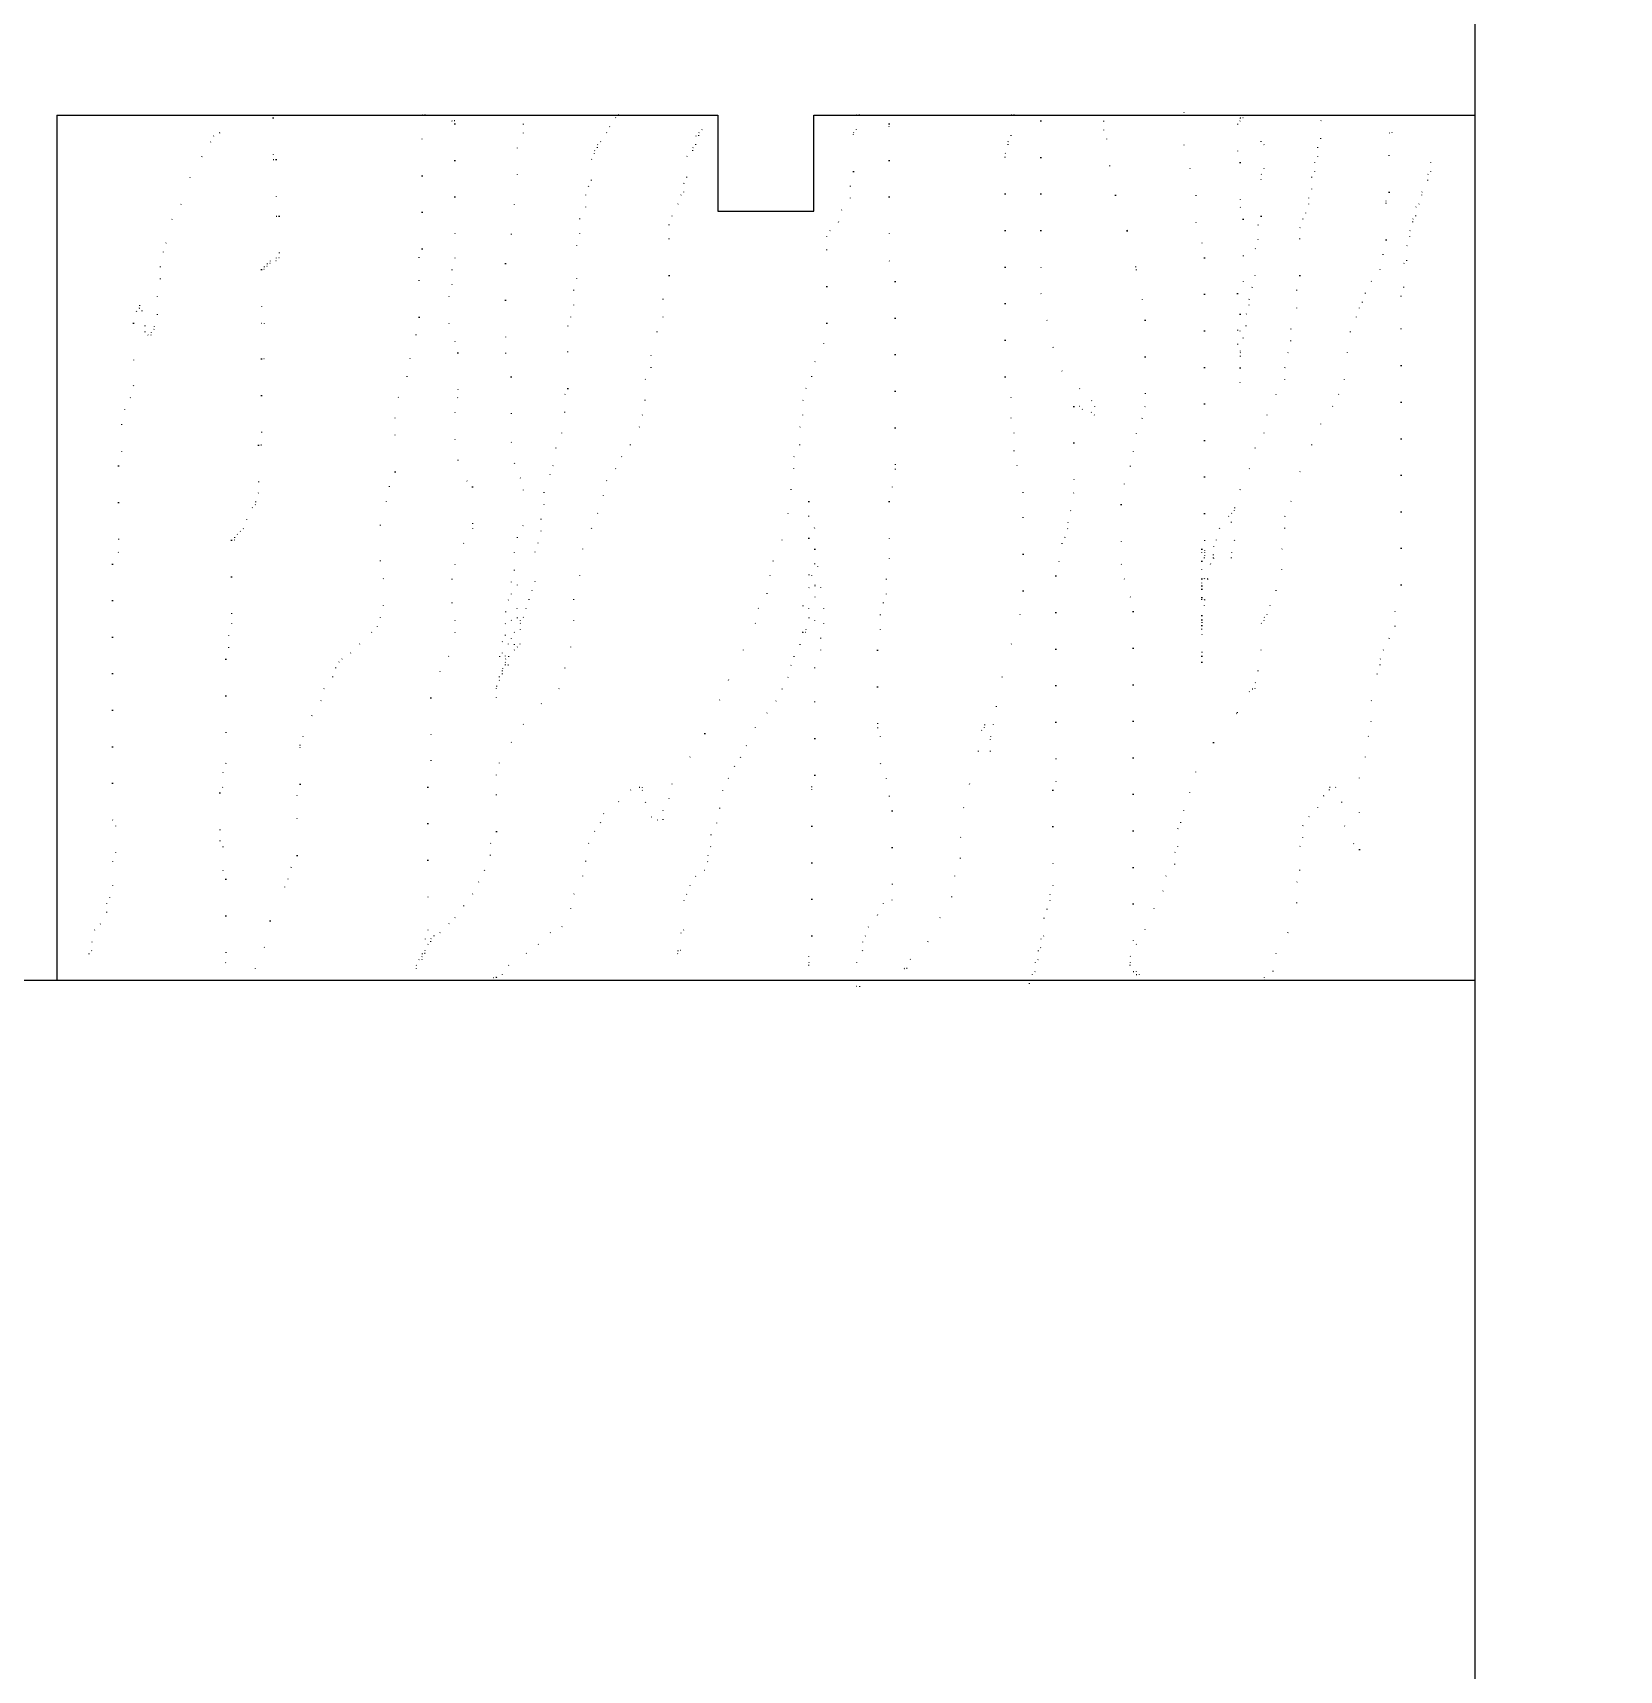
# Model space of a CAD drawing. Extents: x 425 to 4634, y 4027 to 7710.
# Drawn here: x 2886 to 3216.1, y 5590.7 to 5931.3 of the extents above; entities that cross this region are included whole.
import ezdxf

# ---------------------------------------------------------------- set-up
doc = ezdxf.new("R2010")
doc.units = 0
doc.header["$LTSCALE"] = 10
doc.header["$MEASUREMENT"] = 0
doc.linetypes.add('DOT2', pattern=[0.125, 0, -0.125])
for name, color, linetype in [('4', 4, 'CONTINUOUS'), ('7', 7, 'CONTINUOUS'), ('BH', 3, 'CONTINUOUS')]:
    doc.layers.add(name, color=color, linetype=linetype)

msp = doc.modelspace()

# ---------------------------------------------------------------- linework, layer by layer
at = {"layer": '4'}
msp.add_line((3186.02, 5734.2), (1986.02, 5734.2), dxfattribs=at)
msp.add_lwpolyline([(4386.02, 7339.2), (3186.02, 7339.2), (3186.02, 4539.2), (4386.02, 4539.2)], close=True, dxfattribs=at)
at = {"layer": '7'}
for p, q in [((2891.02, 5914.2), (3028.52, 5914.2)), ((2891.02, 5914.2), (2891.02, 5734.2)), ((3048.52, 5914.2), (3186.02, 5914.2))]:
    msp.add_line(p, q, dxfattribs=at)
msp.add_lwpolyline([(3028.52, 5914.2), (3028.52, 5894.2), (3048.52, 5894.2), (3048.52, 5914.2)], dxfattribs=at)
at = {"layer": 'BH', "linetype": 'DOT2', "ltscale": 6}
for p, q in [((2936.06, 5913.6), (2936.06, 5904.94)), ((2967.02, 5886.38), (2967.02, 5914.22)), ((2967.02, 5914.22), (2967.63, 5914.22)), ((2967.63, 5914.22), (2967.63, 5914.83)), ((3006.02, 5911.74), (3007.26, 5913.6)), ((3007.26, 5913.6), (3007.87, 5914.22)), ((3007.87, 5914.22), (3008.49, 5914.83)), ((3057.4, 5914.22), (3058.02, 5914.22)), ((3057.4, 5911.12), (3057.4, 5914.22)), ((3058.02, 5914.22), (3058.02, 5914.83)), ((3089.59, 5914.22), (3090.21, 5914.22)), ((3089.59, 5909.89), (3089.59, 5914.22)), ((3090.21, 5914.22), (3090.21, 5916.07)), ((3125.5, 5914.83), (3125.5, 5908.03)), ((3137.26, 5913.6), (3137.26, 5912.98)), ((3137.88, 5913.6), (3137.26, 5913.6)), ((3137.26, 5913.6), (3137.88, 5913.6)), ((3137.88, 5913.6), (3137.26, 5913.6)), ((3153.98, 5912.98), (3154.6, 5913.6)), ((2923.68, 5909.89), (2923.06, 5908.65)), ((2924.92, 5910.5), (2923.68, 5909.89)), ((2973.21, 5912.98), (2973.83, 5912.36)), ((2973.83, 5912.98), (2973.21, 5912.98)), ((2973.21, 5912.98), (2973.83, 5912.98)), ((2973.83, 5912.36), (2973.83, 5884.52)), ((2988.06, 5910.5), (2986.83, 5907.41)), ((2988.06, 5912.36), (2988.06, 5910.5)), ((3004.16, 5908.65), (3005.4, 5910.5)), ((3005.4, 5910.5), (3006.02, 5911.74)), ((3023.97, 5909.89), (3024.59, 5909.89)), ((3023.97, 5908.03), (3023.97, 5909.89)), ((3024.59, 5910.5), (3025.21, 5911.12)), ((3024.59, 5909.89), (3024.59, 5910.5)), ((3025.21, 5911.12), (3025.83, 5911.74)), ((3056.78, 5910.5), (3057.4, 5911.12)), ((3056.78, 5902.46), (3056.78, 5910.5)), ((3064.21, 5912.36), (3064.21, 5883.9)), ((3064.21, 5911.74), (3064.21, 5912.36)), ((3064.21, 5912.36), (3064.21, 5911.74)), ((3088.98, 5908.65), (3089.59, 5909.89)), ((3095.79, 5912.98), (3095.79, 5877.1)), ((3108.79, 5912.98), (3108.79, 5911.12)), ((3108.79, 5911.12), (3109.41, 5909.27)), ((3137.26, 5912.98), (3136.65, 5912.36)), ((3136.65, 5912.36), (3136.65, 5906.79)), ((3141.6, 5908.65), (3141.6, 5912.36)), ((3153.98, 5909.27), (3153.98, 5912.98)), ((3168.22, 5898.13), (3168.22, 5910.5)), ((3168.22, 5910.5), (3168.84, 5910.5)), ((3168.84, 5910.5), (3168.84, 5912.36)), ((2923.06, 5908.65), (2921.2, 5905.56)), ((2986.83, 5907.41), (2986.83, 5901.84)), ((3002.92, 5906.79), (3003.54, 5907.41)), ((3002.92, 5906.17), (3002.92, 5906.79)), ((3003.54, 5908.03), (3004.16, 5908.65)), ((3003.54, 5907.41), (3003.54, 5908.03)), ((3022.11, 5905.56), (3023.35, 5906.79)), ((3023.35, 5907.41), (3023.97, 5908.03)), ((3023.35, 5906.79), (3023.35, 5907.41)), ((3088.36, 5906.17), (3088.98, 5908.03)), ((3088.98, 5908.03), (3088.98, 5908.65)), ((3109.41, 5909.27), (3110.02, 5903.7)), ((3125.5, 5908.03), (3126.74, 5903.08)), ((3136.65, 5906.79), (3137.26, 5904.32)), ((3142.22, 5908.03), (3141.6, 5908.65)), ((3142.22, 5903.08), (3142.22, 5908.03)), ((3153.36, 5907.41), (3153.98, 5909.27)), ((3153.36, 5905.56), (3153.36, 5907.41)), ((2921.2, 5905.56), (2918.73, 5901.23)), ((2936.06, 5904.94), (2936.68, 5904.94)), ((2936.68, 5904.94), (2936.68, 5893.18)), ((3002.3, 5904.94), (3002.92, 5906.17)), ((3002.3, 5900.61), (3002.3, 5904.94)), ((3022.11, 5901.23), (3022.11, 5905.56)), ((3088.36, 5859.78), (3088.36, 5906.17)), ((3110.02, 5903.7), (3111.26, 5897.51)), ((3126.74, 5903.08), (3127.98, 5897.51)), ((3137.26, 5904.32), (3137.26, 5895.04)), ((3141.6, 5901.84), (3142.22, 5903.08)), ((3152.74, 5904.32), (3153.36, 5905.56)), ((3152.74, 5902.46), (3152.74, 5904.32)), ((3176.89, 5904.32), (3177.51, 5906.17)), ((3176.89, 5902.46), (3176.89, 5904.32)), ((2918.73, 5901.23), (2916.87, 5895.66)), ((2986.83, 5901.84), (2986.21, 5895.66)), ((3001.68, 5899.37), (3002.3, 5900.61)), ((3021.49, 5899.99), (3022.11, 5901.23)), ((3021.49, 5898.13), (3021.49, 5899.99)), ((3056.16, 5899.37), (3056.78, 5902.46)), ((3141.6, 5893.18), (3141.6, 5901.84)), ((3152.12, 5901.23), (3152.74, 5902.46)), ((3152.12, 5898.75), (3152.12, 5901.23)), ((3175.03, 5898.13), (3176.27, 5900.61)), ((3176.27, 5901.84), (3176.89, 5902.46)), ((3176.27, 5900.61), (3176.27, 5901.84)), ((3001.06, 5897.51), (3001.68, 5899.37)), ((3001.06, 5895.04), (3001.06, 5897.51)), ((3020.26, 5895.66), (3020.88, 5897.51)), ((3020.88, 5897.51), (3021.49, 5898.13)), ((3054.31, 5894.42), (3056.16, 5896.9)), ((3056.16, 5896.9), (3056.16, 5899.37)), ((3111.26, 5897.51), (3113.74, 5890.09)), ((3127.98, 5897.51), (3127.98, 5891.95)), ((3151.5, 5896.9), (3152.12, 5898.75)), ((3151.5, 5895.66), (3151.5, 5896.9)), ((3167.6, 5896.28), (3168.22, 5898.13)), ((3167.6, 5888.23), (3167.6, 5896.28)), ((3174.41, 5895.66), (3175.03, 5897.51)), ((3175.03, 5897.51), (3175.03, 5898.13)), ((2916.87, 5895.66), (2915.01, 5892.56)), ((2936.68, 5893.18), (2937.3, 5893.18)), ((2937.3, 5893.18), (2937.3, 5884.52)), ((2986.21, 5895.66), (2985.59, 5889.47)), ((2999.83, 5892.56), (3001.06, 5895.04)), ((3018.4, 5891.33), (3019.02, 5893.18)), ((3019.02, 5893.18), (3020.26, 5895.66)), ((3053.69, 5891.95), (3054.31, 5894.42)), ((3137.26, 5895.04), (3137.88, 5892.56)), ((3140.98, 5891.33), (3141.6, 5893.18)), ((3150.27, 5892.56), (3150.88, 5893.8)), ((3150.88, 5893.8), (3151.5, 5895.66)), ((3173.17, 5892.56), (3173.79, 5893.18)), ((3173.79, 5895.04), (3174.41, 5895.66)), ((3173.79, 5893.18), (3173.79, 5895.04)), ((2915.01, 5892.56), (2913.77, 5887.62)), ((2985.59, 5889.47), (2984.35, 5883.29)), ((2999.21, 5887), (2999.83, 5889.47)), ((2999.83, 5889.47), (2999.83, 5892.56)), ((3018.4, 5880.81), (3018.4, 5891.33)), ((3051.21, 5888.85), (3051.83, 5890.09)), ((3051.83, 5890.09), (3053.69, 5891.95)), ((3113.74, 5890.09), (3115.6, 5882.05)), ((3127.98, 5891.95), (3129.22, 5887.62)), ((3137.88, 5892.56), (3137.88, 5879.57)), ((3140.98, 5888.23), (3140.98, 5891.33)), ((3149.65, 5890.71), (3150.27, 5892.56)), ((3149.65, 5880.81), (3149.65, 5890.71)), ((3172.55, 5890.09), (3173.17, 5891.95)), ((3172.55, 5888.85), (3172.55, 5890.09)), ((3173.17, 5891.95), (3173.17, 5892.56)), ((2913.77, 5887.62), (2913.15, 5885.76)), ((2966.4, 5884.52), (2967.02, 5886.38)), ((2999.21, 5880.19), (2999.21, 5887)), ((3051.21, 5870.91), (3051.21, 5888.85)), ((3129.22, 5887.62), (3129.84, 5884.52)), ((3140.36, 5886.38), (3140.98, 5888.23)), ((3140.36, 5880.81), (3140.36, 5886.38)), ((3166.98, 5885.14), (3167.6, 5888.23)), ((3171.93, 5887), (3172.55, 5888.85)), ((3171.93, 5883.9), (3171.93, 5887)), ((2913.15, 5885.76), (2912.54, 5882.67)), ((2912.54, 5882.67), (2912.54, 5880.19)), ((2934.2, 5882.67), (2934.2, 5882.05)), ((2934.82, 5882.67), (2934.2, 5882.67)), ((2935.44, 5883.29), (2934.82, 5883.29)), ((2934.82, 5883.29), (2934.82, 5882.67)), ((2935.44, 5883.9), (2935.44, 5883.29)), ((2936.68, 5883.9), (2935.44, 5883.9)), ((2936.68, 5884.52), (2936.68, 5883.9)), ((2937.3, 5884.52), (2936.68, 5884.52)), ((2966.4, 5872.15), (2966.4, 5884.52)), ((2973.83, 5884.52), (2973.21, 5882.05)), ((2984.35, 5883.29), (2984.35, 5864.73)), ((3064.21, 5883.9), (3065.45, 5879.57)), ((3129.84, 5884.52), (3129.84, 5817.72)), ((3166.36, 5882.05), (3166.98, 5885.14)), ((3171.31, 5883.29), (3171.93, 5883.9)), ((3171.31, 5878.34), (3171.31, 5883.29)), ((2912.54, 5880.19), (2911.92, 5876.48)), ((2933.58, 5882.05), (2933.58, 5870.91)), ((2934.2, 5882.05), (2933.58, 5882.05)), ((2973.21, 5882.05), (2973.21, 5878.96)), ((2998.59, 5877.72), (2999.21, 5880.19)), ((3017.16, 5875.86), (3018.4, 5880.81)), ((3065.45, 5879.57), (3065.45, 5840.6)), ((3115.6, 5882.05), (3116.83, 5875.86)), ((3137.88, 5879.57), (3136.65, 5877.1)), ((3139.74, 5878.34), (3140.36, 5880.81)), ((3149.03, 5877.72), (3149.65, 5880.81)), ((3163.27, 5877.1), (3164.5, 5879.57)), ((3164.5, 5879.57), (3166.36, 5882.05)), ((2911.92, 5876.48), (2911.92, 5872.77)), ((2973.21, 5878.96), (2972.59, 5876.48)), ((2972.59, 5876.48), (2972.59, 5870.91)), ((2998.59, 5874.63), (2998.59, 5877.72)), ((3017.16, 5872.15), (3017.16, 5875.86)), ((3095.79, 5877.1), (3097.02, 5871.53)), ((3116.83, 5875.86), (3117.45, 5871.53)), ((3136.65, 5877.1), (3136.65, 5866.58)), ((3139.12, 5875.86), (3139.74, 5878.34)), ((3139.12, 5874.63), (3139.12, 5875.86)), ((3149.03, 5874.01), (3149.03, 5877.72)), ((3162.65, 5875.24), (3163.27, 5877.1)), ((3170.7, 5876.48), (3171.31, 5878.34)), ((3170.7, 5816.48), (3170.7, 5876.48)), ((2907.58, 5873.39), (2906.96, 5870.91)), ((2908.2, 5874.01), (2907.58, 5873.39)), ((2908.2, 5874.63), (2908.2, 5874.01)), ((2908.2, 5874.01), (2908.2, 5874.63)), ((2908.82, 5873.39), (2908.2, 5874.01)), ((2909.44, 5870.3), (2908.82, 5873.39)), ((2911.92, 5872.77), (2911.3, 5870.3)), ((2997.97, 5872.15), (2998.59, 5874.63)), ((3137.26, 5872.77), (3137.26, 5858.54)), ((3137.26, 5861.64), (3137.26, 5872.77)), ((3138.5, 5872.77), (3139.12, 5874.63)), ((3138.5, 5870.3), (3138.5, 5872.77)), ((3147.79, 5869.68), (3149.03, 5874.01)), ((3161.41, 5872.15), (3162.03, 5874.01)), ((3162.03, 5874.01), (3162.65, 5875.24)), ((2906.96, 5870.91), (2906.96, 5857.92)), ((2909.44, 5869.06), (2909.44, 5870.3)), ((2910.06, 5868.44), (2909.44, 5869.06)), ((2911.3, 5869.68), (2910.68, 5869.06)), ((2910.68, 5869.06), (2910.68, 5868.44)), ((2911.3, 5870.3), (2911.3, 5869.68)), ((2933.58, 5870.91), (2934.2, 5870.91)), ((2934.2, 5870.91), (2934.2, 5863.49)), ((2965.78, 5868.44), (2966.4, 5872.15)), ((2972.59, 5870.91), (2973.83, 5867.2)), ((2997.35, 5870.3), (2997.97, 5872.15)), ((2997.35, 5857.31), (2997.35, 5870.3)), ((3014.68, 5864.11), (3015.92, 5869.06)), ((3015.92, 5869.06), (3017.16, 5872.15)), ((3050.59, 5866.58), (3051.21, 5870.91)), ((3097.02, 5871.53), (3098.26, 5865.97)), ((3117.45, 5871.53), (3117.45, 5853.59)), ((3137.88, 5867.82), (3138.5, 5870.3)), ((3147.79, 5867.2), (3147.79, 5869.68)), ((3159.55, 5864.73), (3160.17, 5869.06)), ((3160.17, 5869.06), (3161.41, 5872.15)), ((2910.68, 5868.44), (2910.06, 5868.44)), ((2964.54, 5863.49), (2965.78, 5868.44)), ((2973.83, 5867.2), (2974.44, 5864.73)), ((3048.73, 5862.87), (3050.59, 5866.58)), ((3098.26, 5865.97), (3100.12, 5861.02)), ((3136.65, 5866.58), (3137.26, 5864.11)), ((3137.26, 5864.73), (3137.88, 5867.82)), ((3147.17, 5864.73), (3147.79, 5867.2)), ((2933.58, 5863.49), (2933.58, 5845.55)), ((2934.2, 5863.49), (2933.58, 5863.49)), ((2963.92, 5859.78), (2964.54, 5863.49)), ((2974.44, 5864.73), (2974.44, 5855.45)), ((2984.35, 5864.73), (2985.59, 5859.78)), ((3014.68, 5861.64), (3014.68, 5864.11)), ((3048.12, 5859.78), (3048.73, 5862.87)), ((3137.26, 5858.54), (3137.26, 5864.73)), ((3137.26, 5864.11), (3137.26, 5861.64)), ((3146.55, 5861.64), (3147.17, 5864.73)), ((3158.93, 5859.16), (3159.55, 5864.73)), ((2962.06, 5855.45), (2963.92, 5859.78)), ((2985.59, 5859.78), (2985.59, 5846.17)), ((3013.45, 5859.16), (3014.68, 5861.64)), ((3013.45, 5854.83), (3013.45, 5859.16)), ((3046.88, 5857.31), (3048.12, 5859.78)), ((3089.59, 5855.45), (3088.36, 5859.78)), ((3100.12, 5861.02), (3103.83, 5857.31)), ((3144.69, 5856.07), (3146.55, 5859.16)), ((3146.55, 5859.16), (3146.55, 5861.64)), ((3157.69, 5856.07), (3158.93, 5859.16)), ((2906.34, 5855.45), (2905.11, 5852.98)), ((2906.96, 5857.92), (2906.34, 5855.45)), ((2961.44, 5851.12), (2962.06, 5855.45)), ((2974.44, 5855.45), (2973.83, 5852.36)), ((2996.73, 5856.07), (2997.35, 5857.31)), ((2996.73, 5852.36), (2996.73, 5856.07)), ((3046.26, 5854.83), (3046.88, 5857.31)), ((3089.59, 5851.12), (3089.59, 5855.45)), ((3103.83, 5857.31), (3106.31, 5854.83)), ((3142.84, 5851.74), (3144.69, 5856.07)), ((3156.46, 5853.59), (3157.69, 5856.07)), ((2905.11, 5852.98), (2904.49, 5849.88)), ((2973.83, 5852.36), (2973.83, 5846.79)), ((2996.11, 5848.03), (2996.73, 5852.36)), ((3012.83, 5851.74), (3013.45, 5854.83)), ((3046.26, 5851.74), (3046.26, 5854.83)), ((3102.6, 5853.59), (3102.6, 5835.65)), ((3103.83, 5853.59), (3102.6, 5853.59)), ((3104.45, 5852.98), (3103.83, 5853.59)), ((3106.31, 5852.36), (3104.45, 5852.98)), ((3106.31, 5854.83), (3106.93, 5853.59)), ((3106.93, 5851.74), (3106.31, 5852.36)), ((3106.93, 5853.59), (3106.93, 5851.74)), ((3117.45, 5853.59), (3116.83, 5851.12)), ((3153.98, 5849.88), (3156.46, 5853.59)), ((2904.49, 5849.88), (2904.49, 5844.31)), ((2961.44, 5839.98), (2961.44, 5851.12)), ((3010.35, 5845.55), (3012.21, 5849.26)), ((3012.21, 5849.26), (3012.83, 5851.74)), ((3045.64, 5849.26), (3046.26, 5851.74)), ((3045.64, 5845.55), (3045.64, 5849.26)), ((3090.21, 5848.03), (3089.59, 5851.12)), ((3116.83, 5851.12), (3115.6, 5848.03)), ((3142.22, 5848.03), (3142.84, 5851.74)), ((3152.12, 5845.55), (3153.98, 5849.88)), ((2932.97, 5845.55), (2932.97, 5835.65)), ((2933.58, 5845.55), (2932.97, 5845.55)), ((2973.83, 5846.79), (2974.44, 5842.46)), ((2985.59, 5846.17), (2986.21, 5841.84)), ((2994.87, 5844.93), (2996.11, 5848.03)), ((3008.49, 5843.08), (3010.35, 5845.55)), ((3044.4, 5843.08), (3045.64, 5845.55)), ((3090.21, 5844.31), (3090.21, 5848.03)), ((3115.6, 5848.03), (3114.98, 5844.31)), ((3140.36, 5844.93), (3142.22, 5848.03)), ((3149.65, 5839.98), (3152.12, 5845.55)), ((2904.49, 5844.31), (2903.87, 5841.22)), ((2974.44, 5842.46), (2976.3, 5838.13)), ((2986.21, 5841.84), (2987.45, 5838.75)), ((2994.26, 5841.22), (2994.87, 5844.93)), ((3007.26, 5840.6), (3008.49, 5843.08)), ((3044.4, 5840.6), (3044.4, 5843.08)), ((3090.83, 5841.22), (3090.21, 5844.31)), ((3114.98, 5844.31), (3114.36, 5841.22)), ((3139.12, 5840.6), (3140.36, 5844.93)), ((2903.87, 5841.22), (2903.87, 5823.28)), ((2960.21, 5836.89), (2961.44, 5839.98)), ((2987.45, 5838.75), (2988.06, 5836.27)), ((2992.4, 5835.65), (2993.64, 5839.37)), ((2993.64, 5839.37), (2994.26, 5841.22)), ((3005.4, 5838.13), (3007.26, 5840.6)), ((3043.78, 5836.27), (3044.4, 5840.6)), ((3065.45, 5840.6), (3064.83, 5836.89)), ((3092.07, 5835.65), (3090.83, 5841.22)), ((3114.36, 5841.22), (3113.12, 5837.51)), ((3137.26, 5836.27), (3139.12, 5840.6)), ((3147.79, 5833.8), (3149.65, 5839.98)), ((2932.97, 5835.65), (2932.35, 5833.8)), ((2959.59, 5833.8), (2960.21, 5836.89)), ((2976.3, 5838.13), (2977.54, 5836.89)), ((2977.54, 5836.89), (2977.54, 5828.23)), ((2988.06, 5836.27), (2988.06, 5828.85)), ((2992.4, 5833.18), (2992.4, 5835.65)), ((3003.54, 5831.32), (3004.78, 5835.04)), ((3004.78, 5835.04), (3005.4, 5838.13)), ((3043.16, 5831.32), (3043.78, 5836.27)), ((3064.83, 5836.89), (3064.21, 5833.8)), ((3092.07, 5815.24), (3092.07, 5835.65)), ((3102.6, 5835.65), (3101.98, 5831.94)), ((3113.12, 5837.51), (3112.5, 5833.18)), ((3136.03, 5831.94), (3137.26, 5836.27)), ((2931.73, 5832.56), (2930.49, 5830.09)), ((2932.35, 5833.18), (2931.73, 5832.56)), ((2932.35, 5833.8), (2932.35, 5833.18)), ((2958.35, 5828.85), (2959.59, 5833.8)), ((2991.78, 5830.09), (2992.4, 5833.18)), ((3047.5, 5833.8), (3047.5, 5811.53)), ((3047.5, 5830.71), (3047.5, 5833.8)), ((3064.21, 5833.8), (3064.21, 5822.05)), ((3101.98, 5831.94), (3101.36, 5829.47)), ((3112.5, 5833.18), (3112.5, 5820.81)), ((3135.41, 5829.47), (3136.03, 5831.94)), ((3135.41, 5831.32), (3136.03, 5831.94)), ((3136.03, 5832.56), (3136.03, 5825.76)), ((3136.03, 5831.94), (3136.03, 5832.56)), ((3146.55, 5830.71), (3147.79, 5833.8)), ((2929.87, 5828.23), (2929.25, 5827.61)), ((2930.49, 5830.09), (2929.87, 5828.23)), ((2958.35, 5821.43), (2958.35, 5828.85)), ((2977.54, 5828.23), (2975.68, 5825.14)), ((2988.06, 5828.85), (2986.83, 5826.38)), ((2991.78, 5827.61), (2991.78, 5830.09)), ((3000.45, 5823.9), (3002.3, 5828.23)), ((3002.3, 5828.23), (3003.54, 5831.32)), ((3041.92, 5825.76), (3043.16, 5831.32)), ((3048.73, 5828.23), (3047.5, 5830.71)), ((3048.73, 5823.9), (3048.73, 5828.23)), ((3101.36, 5828.23), (3100.74, 5826.38)), ((3101.36, 5829.47), (3101.36, 5828.23)), ((3132.31, 5825.76), (3132.93, 5828.23)), ((3132.93, 5828.23), (3134.79, 5830.71)), ((3134.79, 5830.71), (3135.41, 5831.32)), ((3135.41, 5822.05), (3135.41, 5829.47)), ((3145.93, 5823.9), (3146.55, 5828.23)), ((3146.55, 5828.23), (3146.55, 5830.71)), ((2927.39, 5825.76), (2927.39, 5808.44)), ((2928.01, 5825.76), (2927.39, 5825.76)), ((2928.63, 5826.99), (2928.01, 5826.38)), ((2928.01, 5826.38), (2928.01, 5825.76)), ((2929.25, 5827.61), (2928.63, 5826.99)), ((2975.68, 5825.14), (2973.83, 5820.81)), ((2986.83, 5826.38), (2986.21, 5823.28)), ((2990.54, 5823.28), (2991.16, 5825.14)), ((2991.16, 5825.14), (2991.78, 5827.61)), ((3040.07, 5821.43), (3041.92, 5825.76)), ((3100.12, 5825.14), (3099.5, 5821.43)), ((3100.74, 5826.38), (3100.12, 5825.14)), ((3129.84, 5825.76), (3129.84, 5823.28)), ((3129.84, 5822.05), (3129.84, 5825.76)), ((3131.69, 5822.05), (3132.31, 5825.76)), ((3136.03, 5825.76), (3135.41, 5823.28)), ((2903.87, 5823.28), (2902.63, 5820.81)), ((2958.97, 5817.72), (2958.35, 5821.43)), ((2986.21, 5823.28), (2986.21, 5819.57)), ((2990.54, 5817.1), (2990.54, 5823.28)), ((2999.83, 5818.33), (3000.45, 5823.9)), ((3039.45, 5818.33), (3040.07, 5821.43)), ((3048.73, 5823.9), (3048.73, 5809.06)), ((3048.73, 5820.81), (3048.73, 5823.9)), ((3049.35, 5820.19), (3048.73, 5823.9)), ((3064.21, 5822.05), (3063.59, 5817.72)), ((3099.5, 5821.43), (3098.88, 5818.33)), ((3129.22, 5823.9), (3129.22, 5807.2)), ((3129.22, 5800.39), (3129.22, 5823.9)), ((3129.84, 5823.28), (3129.22, 5817.72)), ((3129.84, 5822.66), (3129.22, 5821.43)), ((3129.22, 5819.57), (3129.84, 5822.05)), ((3129.22, 5821.43), (3129.22, 5801.63)), ((3129.84, 5817.72), (3129.84, 5822.66)), ((3130.45, 5817.72), (3131.69, 5822.05)), ((3131.69, 5822.05), (3130.45, 5817.72)), ((3131.07, 5820.81), (3131.69, 5822.66)), ((3131.69, 5824.52), (3131.69, 5822.05)), ((3131.69, 5822.66), (3131.69, 5824.52)), ((3135.41, 5823.28), (3135.41, 5822.05)), ((3145.93, 5819.57), (3145.93, 5823.9)), ((2902.63, 5820.81), (2902.63, 5767.61)), ((2973.83, 5820.81), (2973.21, 5817.72)), ((2986.21, 5819.57), (2985.59, 5817.1)), ((2998.59, 5813.39), (2999.83, 5818.33)), ((3038.83, 5814.62), (3039.45, 5818.33)), ((3047.5, 5815.86), (3048.12, 5818.33)), ((3048.12, 5818.33), (3048.73, 5820.81)), ((3049.97, 5815.86), (3049.35, 5820.19)), ((3098.88, 5818.33), (3098.88, 5775.65)), ((3112.5, 5820.81), (3113.12, 5817.72)), ((3129.22, 5801.63), (3129.22, 5819.57)), ((3129.84, 5817.72), (3131.07, 5820.81)), ((3144.69, 5815.24), (3145.93, 5819.57)), ((2958.97, 5812.15), (2958.97, 5817.72)), ((2973.21, 5817.72), (2973.21, 5812.77)), ((2985.59, 5814.62), (2984.97, 5813.39)), ((2985.59, 5817.1), (2985.59, 5814.62)), ((2986.83, 5816.48), (2986.83, 5809.67)), ((2986.83, 5811.53), (2986.83, 5816.48)), ((2989.3, 5813.39), (2989.92, 5815.24)), ((2989.92, 5815.24), (2990.54, 5817.1)), ((3036.97, 5811.53), (3038.83, 5814.62)), ((3047.5, 5811.53), (3047.5, 5815.86)), ((3048.73, 5816.48), (3048.73, 5814)), ((3048.73, 5809.06), (3048.73, 5816.48)), ((3050.59, 5811.53), (3049.97, 5815.86)), ((3063.59, 5814.62), (3062.97, 5812.77)), ((3063.59, 5817.72), (3063.59, 5814.62)), ((3091.45, 5810.29), (3092.07, 5815.24)), ((3113.12, 5817.72), (3114.36, 5814)), ((3129.22, 5813.39), (3129.84, 5817.72)), ((3129.22, 5817.72), (3129.22, 5800.39)), ((3129.84, 5813.39), (3130.45, 5817.72)), ((3130.45, 5817.72), (3129.84, 5813.39)), ((3143.46, 5812.15), (3144.69, 5815.24)), ((3169.46, 5810.91), (3170.7, 5816.48)), ((2958.35, 5809.67), (2958.97, 5812.15)), ((2973.21, 5812.77), (2973.83, 5809.06)), ((2984.97, 5813.39), (2984.35, 5810.91)), ((2985.59, 5809.06), (2986.83, 5811.53)), ((2988.06, 5809.67), (2988.68, 5811.53)), ((2988.68, 5811.53), (2989.3, 5813.39)), ((2998.59, 5809.06), (2998.59, 5813.39)), ((3036.35, 5808.44), (3036.97, 5811.53)), ((3046.26, 5812.15), (3046.26, 5806.58)), ((3046.26, 5806.58), (3046.26, 5812.15)), ((3048.73, 5814), (3047.5, 5809.67)), ((3050.59, 5808.44), (3050.59, 5811.53)), ((3062.97, 5812.77), (3062.35, 5810.29)), ((3114.36, 5814), (3114.98, 5810.91)), ((3129.22, 5807.2), (3129.22, 5813.39)), ((3129.84, 5812.15), (3129.84, 5813.39)), ((3129.84, 5813.39), (3129.84, 5812.15)), ((3142.84, 5810.29), (3143.46, 5812.15)), ((2927.39, 5808.44), (2926.77, 5805.96)), ((2956.49, 5806.58), (2957.73, 5807.82)), ((2957.73, 5807.82), (2958.35, 5809.67)), ((2973.83, 5809.06), (2973.83, 5806.58)), ((2984.35, 5808.44), (2983.73, 5804.72)), ((2984.35, 5810.91), (2984.35, 5808.44)), ((2984.35, 5805.96), (2985.59, 5809.06)), ((2986.83, 5809.67), (2985.59, 5805.34)), ((2986.21, 5806.58), (2987.45, 5808.44)), ((2987.45, 5808.44), (2988.06, 5809.67)), ((2987.45, 5809.06), (2987.45, 5807.2)), ((2987.45, 5804.11), (2987.45, 5809.06)), ((2997.97, 5803.49), (2998.59, 5809.06)), ((3033.88, 5802.87), (3036.35, 5808.44)), ((3047.5, 5809.67), (3046.88, 5807.2)), ((3049.97, 5805.34), (3050.59, 5808.44)), ((3062.35, 5810.29), (3062.35, 5807.2)), ((3089.59, 5804.11), (3091.45, 5810.29)), ((3114.98, 5810.91), (3114.98, 5736.06)), ((3141.6, 5808.44), (3142.22, 5809.06)), ((3141.6, 5802.87), (3141.6, 5808.44)), ((3142.22, 5809.67), (3142.84, 5810.29)), ((3142.22, 5809.06), (3142.22, 5809.67)), ((3168.22, 5805.34), (3169.46, 5807.82)), ((3169.46, 5807.82), (3169.46, 5810.91)), ((2926.77, 5805.96), (2926.77, 5803.49)), ((2954.01, 5804.11), (2956.49, 5806.58)), ((2973.83, 5806.58), (2972.59, 5801.63)), ((2983.73, 5804.72), (2983.11, 5801.63)), ((2983.73, 5802.25), (2984.35, 5805.96)), ((2984.97, 5804.11), (2986.21, 5806.58)), ((2985.59, 5805.34), (2984.97, 5801.63)), ((2987.45, 5807.2), (2986.21, 5804.11)), ((3046.26, 5806.58), (3045.64, 5804.11)), ((3046.88, 5806.58), (3046.26, 5806.58)), ((3046.88, 5807.2), (3046.88, 5806.58)), ((3049.97, 5802.87), (3049.97, 5805.34)), ((3062.35, 5807.2), (3061.74, 5802.87)), ((3166.98, 5802.87), (3168.22, 5805.34)), ((2926.77, 5803.49), (2926.16, 5801.01)), ((2926.16, 5801.01), (2926.16, 5779.36)), ((2949.68, 5800.39), (2950.3, 5801.01)), ((2950.3, 5801.01), (2952.16, 5802.25)), ((2952.16, 5802.25), (2954.01, 5804.11)), ((2972.59, 5801.63), (2970.73, 5798.54)), ((2983.11, 5801.63), (2983.11, 5796.68)), ((2983.73, 5797.92), (2983.73, 5802.25)), ((2983.73, 5798.54), (2984.35, 5801.01)), ((2984.35, 5801.63), (2984.97, 5804.11)), ((2986.21, 5804.11), (2984.35, 5800.39)), ((2984.35, 5801.01), (2986.21, 5802.87)), ((2984.35, 5799.78), (2984.35, 5801.63)), ((2984.97, 5801.63), (2984.97, 5799.78)), ((2986.21, 5802.87), (2986.83, 5803.49)), ((2986.83, 5803.49), (2987.45, 5804.11)), ((2996.73, 5799.16), (2997.97, 5803.49)), ((3030.78, 5796.68), (3033.88, 5802.87)), ((3044.4, 5801.63), (3043.78, 5799.78)), ((3045.64, 5804.11), (3044.4, 5801.63)), ((3048.73, 5799.16), (3049.97, 5802.87)), ((3061.74, 5802.87), (3061.74, 5786.79)), ((3087.74, 5797.3), (3089.59, 5804.11)), ((3140.98, 5798.54), (3141.6, 5802.87)), ((3166.36, 5801.01), (3166.98, 5802.87)), ((3166.36, 5799.78), (3166.36, 5801.01)), ((2948.44, 5797.3), (2949.06, 5799.16)), ((2949.06, 5799.16), (2949.68, 5800.39)), ((2970.73, 5798.54), (2968.87, 5792.97)), ((2983.11, 5797.3), (2983.73, 5798.54)), ((2984.35, 5800.39), (2983.73, 5799.16)), ((2983.73, 5799.16), (2983.73, 5797.92)), ((2984.97, 5799.78), (2984.35, 5799.78)), ((2995.49, 5794.83), (2996.73, 5799.16)), ((3043.78, 5799.78), (3043.16, 5797.3)), ((3048.73, 5776.89), (3048.73, 5799.16)), ((3140.36, 5796.06), (3140.98, 5798.54)), ((3164.5, 5792.35), (3165.74, 5797.92)), ((3165.74, 5797.92), (3166.36, 5799.78)), ((2945.97, 5792.35), (2946.59, 5794.83)), ((2946.59, 5794.83), (2948.44, 5797.3)), ((2982.49, 5794.83), (2983.11, 5797.3)), ((2983.11, 5796.68), (2982.49, 5795.45)), ((2982.49, 5795.45), (2982.49, 5792.97)), ((2982.49, 5792.97), (2982.49, 5794.83)), ((2991.78, 5791.73), (2995.49, 5794.83)), ((3025.83, 5785.55), (3030.78, 5796.68)), ((3041.92, 5794.83), (3040.69, 5792.35)), ((3043.16, 5797.3), (3041.92, 5794.83)), ((3086.5, 5791.12), (3087.74, 5797.3)), ((3136.65, 5789.88), (3139.12, 5794.21)), ((3139.12, 5794.21), (3139.74, 5794.83)), ((3139.74, 5794.83), (3140.36, 5794.83)), ((3140.36, 5794.83), (3140.36, 5796.06)), ((2944.11, 5789.26), (2945.97, 5792.35)), ((2968.87, 5792.97), (2968.87, 5779.98)), ((2988.06, 5787.4), (2991.78, 5791.73)), ((3040.69, 5792.35), (3038.83, 5789.88)), ((3085.88, 5787.4), (3086.5, 5791.12)), ((3164.5, 5788.02), (3164.5, 5792.35)), ((2942.25, 5784.93), (2944.11, 5789.26)), ((2985.59, 5783.69), (2988.06, 5787.4)), ((3038.83, 5789.88), (3036.35, 5786.79)), ((3084.02, 5787.4), (3085.26, 5784.93)), ((3084.02, 5786.79), (3084.02, 5787.4)), ((3085.26, 5784.31), (3085.88, 5787.4)), ((3131.69, 5783.69), (3136.65, 5789.88)), ((3163.89, 5784.93), (3164.5, 5788.02)), ((2941.63, 5783.07), (2942.25, 5784.93)), ((3022.73, 5780.6), (3025.83, 5785.55)), ((3036.35, 5786.79), (3034.5, 5783.07)), ((3061.74, 5786.79), (3062.35, 5784.93)), ((3062.35, 5784.93), (3062.35, 5779.36)), ((3082.78, 5781.84), (3083.4, 5786.17)), ((3083.4, 5786.17), (3084.02, 5786.79)), ((3085.26, 5784.93), (3085.26, 5781.84)), ((3085.26, 5781.84), (3085.26, 5784.31)), ((3163.27, 5780.6), (3163.89, 5784.93)), ((2941.63, 5775.03), (2941.63, 5783.07)), ((2983.11, 5779.36), (2985.59, 5783.69)), ((3019.02, 5775.03), (3022.73, 5780.6)), ((3033.26, 5780.6), (3032.02, 5778.74)), ((3034.5, 5783.07), (3033.26, 5780.6)), ((3080.93, 5775.03), (3082.78, 5781.84)), ((3127.98, 5777.51), (3131.69, 5783.69)), ((3162.03, 5776.27), (3163.27, 5780.6)), ((2926.16, 5779.36), (2925.54, 5777.51)), ((2925.54, 5777.51), (2925.54, 5774.41)), ((2968.87, 5779.98), (2968.25, 5774.41)), ((2982.49, 5776.89), (2983.11, 5779.36)), ((3032.02, 5778.74), (3030.78, 5776.27)), ((3062.35, 5779.36), (3063.59, 5776.27)), ((3126.74, 5773.18), (3127.98, 5777.51)), ((2925.54, 5774.41), (2924.92, 5773.18)), ((2941.01, 5772.56), (2941.63, 5775.03)), ((2968.25, 5774.41), (2968.25, 5744.72)), ((2982.49, 5765.14), (2982.49, 5776.89)), ((3007.87, 5771.32), (3010.35, 5773.8)), ((3010.35, 5773.8), (3012.21, 5774.41)), ((3012.21, 5774.41), (3012.83, 5774.41)), ((3012.83, 5774.41), (3012.83, 5773.8)), ((3012.83, 5773.8), (3013.45, 5771.32)), ((3018.4, 5771.94), (3019.02, 5775.03)), ((3029.54, 5773.8), (3028.92, 5770.08)), ((3030.78, 5776.27), (3029.54, 5773.8)), ((3048.12, 5774.41), (3048.73, 5776.89)), ((3048.12, 5743.48), (3048.12, 5774.41)), ((3063.59, 5776.27), (3064.21, 5772.56)), ((3079.69, 5770.08), (3080.93, 5775.03)), ((3098.88, 5775.65), (3098.26, 5773.8)), ((3098.26, 5773.8), (3098.26, 5754)), ((3154.6, 5772.56), (3155.84, 5773.8)), ((3155.84, 5774.41), (3157.08, 5774.41)), ((3155.84, 5773.8), (3155.84, 5774.41)), ((3157.08, 5774.41), (3158.31, 5771.32)), ((3162.03, 5761.42), (3162.03, 5776.27)), ((2924.92, 5773.18), (2924.92, 5763.28)), ((2941.01, 5760.19), (2941.01, 5772.56)), ((3004.78, 5768.85), (3007.87, 5771.32)), ((3013.45, 5771.32), (3014.68, 5768.23)), ((3017.16, 5769.47), (3018.4, 5771.94)), ((3064.21, 5772.56), (3064.83, 5769.47)), ((3125.5, 5769.47), (3126.74, 5773.18)), ((3153.36, 5770.08), (3154.6, 5772.56)), ((3158.31, 5771.32), (3158.93, 5766.37)), ((2902.63, 5767.61), (2903.25, 5766.37)), ((3002.92, 5765.14), (3004.16, 5766.99)), ((3004.16, 5766.99), (3004.78, 5768.85)), ((3014.68, 5768.23), (3015.92, 5767.61)), ((3015.92, 5767.61), (3017.16, 5767.61)), ((3017.16, 5767.61), (3017.16, 5769.47)), ((3028.3, 5766.99), (3027.07, 5764.52)), ((3028.92, 5770.08), (3028.3, 5766.99)), ((3064.83, 5769.47), (3064.83, 5750.91)), ((3079.07, 5763.9), (3079.69, 5770.08)), ((3124.26, 5765.75), (3124.88, 5766.99)), ((3124.88, 5766.99), (3125.5, 5769.47)), ((3150.27, 5766.37), (3151.5, 5768.23)), ((3151.5, 5768.23), (3153.36, 5770.08)), ((2903.25, 5766.37), (2903.25, 5760.81)), ((2981.25, 5762.66), (2982.49, 5765.14)), ((3001.68, 5762.66), (3002.92, 5765.14)), ((3027.07, 5764.52), (3027.07, 5762.04)), ((3079.07, 5759.57), (3079.07, 5763.9)), ((3124.26, 5762.04), (3124.26, 5765.75)), ((3149.65, 5762.04), (3150.27, 5763.9)), ((3150.27, 5763.9), (3150.27, 5766.37)), ((3158.93, 5766.37), (3160.79, 5762.66)), ((2903.25, 5760.81), (2902.63, 5758.95)), ((2924.92, 5763.28), (2925.54, 5762.04)), ((2925.54, 5762.04), (2925.54, 5757.09)), ((2939.78, 5757.71), (2941.01, 5760.19)), ((2980.02, 5757.09), (2981.25, 5760.19)), ((2981.25, 5760.19), (2981.25, 5762.66)), ((3001.06, 5758.95), (3001.68, 5762.66)), ((3027.07, 5762.04), (3026.45, 5760.19)), ((3026.45, 5760.19), (3026.45, 5758.95)), ((3123.64, 5760.81), (3124.26, 5762.04)), ((3123.64, 5758.33), (3123.64, 5760.81)), ((3149.65, 5757.09), (3149.65, 5762.04)), ((3160.79, 5762.66), (3162.03, 5761.42)), ((2902.63, 5758.95), (2902.63, 5754)), ((2925.54, 5757.09), (2926.16, 5755.24)), ((2939.16, 5755.24), (2939.78, 5757.71)), ((2978.78, 5754.62), (2980.02, 5757.09)), ((3000.45, 5755.86), (3001.06, 5758.95)), ((3025.83, 5757.09), (3023.97, 5755.86)), ((3026.45, 5758.95), (3025.83, 5757.09)), ((3077.83, 5755.86), (3079.07, 5759.57)), ((3121.79, 5755.86), (3123.64, 5758.33)), ((3149.03, 5754.62), (3149.65, 5757.09)), ((2902.63, 5754), (2902.01, 5751.53)), ((2926.16, 5755.24), (2926.16, 5737.92)), ((2935.44, 5746.58), (2939.16, 5755.24)), ((2977.54, 5752.14), (2978.78, 5754.62)), ((2998.59, 5752.14), (3000.45, 5755.86)), ((3022.73, 5754), (3022.11, 5752.14)), ((3023.97, 5755.86), (3022.73, 5754)), ((3077.21, 5751.53), (3077.83, 5755.86)), ((3098.26, 5754), (3097.64, 5752.14)), ((3121.17, 5752.76), (3121.79, 5755.86)), ((3149.03, 5750.29), (3149.03, 5754.62)), ((2902.01, 5751.53), (2901.39, 5750.29)), ((2901.39, 5750.29), (2901.39, 5748.43)), ((2975.68, 5749.67), (2977.54, 5752.14)), ((2997.97, 5749.05), (2998.59, 5752.14)), ((3022.11, 5752.14), (3021.49, 5750.91)), ((3021.49, 5750.91), (3021.49, 5744.72)), ((3062.97, 5750.29), (3061.74, 5747.81)), ((3064.83, 5750.91), (3062.97, 5750.29)), ((3074.74, 5747.2), (3077.21, 5751.53)), ((3097.64, 5750.91), (3097.02, 5749.05)), ((3097.64, 5752.14), (3097.64, 5750.91)), ((3119.31, 5749.05), (3121.17, 5752.76)), ((3147.17, 5744.1), (3149.03, 5750.29)), ((2901.39, 5748.43), (2900.15, 5745.96)), ((2934.2, 5741.01), (2935.44, 5746.58)), ((2972.59, 5745.96), (2973.83, 5747.2)), ((2973.83, 5747.2), (2975.68, 5749.67)), ((2996.11, 5745.34), (2997.97, 5749.05)), ((3061.74, 5747.81), (3059.88, 5745.34)), ((3072.26, 5742.25), (3074.74, 5747.2)), ((3097.02, 5749.05), (3096.4, 5747.2)), ((3096.4, 5747.2), (3096.4, 5743.48)), ((3117.45, 5744.72), (3119.31, 5749.05)), ((2898.92, 5744.72), (2898.3, 5742.25)), ((2900.15, 5745.96), (2898.92, 5744.72)), ((2968.25, 5744.72), (2967.63, 5742.87)), ((2968.87, 5742.87), (2969.49, 5743.48)), ((2969.49, 5743.48), (2970.73, 5744.1)), ((2970.73, 5744.1), (2972.59, 5745.96)), ((2991.16, 5741.63), (2993.64, 5744.1)), ((2993.64, 5744.1), (2996.11, 5745.34)), ((3021.49, 5744.72), (3020.88, 5744.1)), ((3020.88, 5744.1), (3020.88, 5740.39)), ((3047.5, 5739.15), (3048.12, 5743.48)), ((3059.26, 5743.48), (3058.64, 5742.25)), ((3059.88, 5745.34), (3059.26, 5743.48)), ((3096.4, 5743.48), (3095.79, 5742.87)), ((3115.6, 5741.63), (3117.45, 5744.72)), ((3144.69, 5739.77), (3147.17, 5744.1)), ((2898.3, 5740.39), (2897.68, 5739.77)), ((2897.68, 5739.77), (2897.68, 5736.68)), ((2898.3, 5742.25), (2898.3, 5740.39)), ((2932.35, 5736.68), (2934.2, 5741.01)), ((2967.02, 5738.54), (2967.63, 5740.39)), ((2967.02, 5739.77), (2967.02, 5739.15)), ((2967.63, 5739.77), (2967.02, 5739.77)), ((2967.63, 5742.87), (2967.63, 5739.77)), ((2967.63, 5740.39), (2968.25, 5741.63)), ((2968.25, 5741.63), (2968.87, 5742.25)), ((2968.87, 5742.25), (2968.87, 5742.87)), ((2984.97, 5737.3), (2988.68, 5739.77)), ((2988.68, 5739.77), (2991.16, 5741.63)), ((3020.26, 5739.77), (3019.64, 5739.15)), ((3020.26, 5740.39), (3020.26, 5739.77)), ((3020.88, 5740.39), (3020.26, 5740.39)), ((3058.64, 5740.39), (3057.4, 5737.92)), ((3058.64, 5742.25), (3058.64, 5740.39)), ((3068.55, 5738.54), (3072.26, 5742.25)), ((3095.79, 5741.01), (3095.17, 5740.39)), ((3095.17, 5740.39), (3095.17, 5738.54)), ((3095.79, 5742.87), (3095.79, 5741.01)), ((3114.36, 5739.15), (3115.6, 5741.63)), ((3144.07, 5736.06), (3144.69, 5739.77)), ((2926.16, 5737.92), (2925.54, 5737.3)), ((2931.73, 5734.21), (2932.35, 5736.68)), ((2965.78, 5737.3), (2967.02, 5738.54)), ((2966.4, 5738.54), (2965.78, 5736.68)), ((2965.78, 5734.21), (2965.78, 5737.3)), ((2965.78, 5736.68), (2965.78, 5734.21)), ((2967.02, 5739.15), (2966.4, 5738.54)), ((2983.73, 5735.44), (2984.97, 5737.3)), ((3047.5, 5737.3), (3047.5, 5739.15)), ((3047.5, 5737.92), (3047.5, 5737.3)), ((3047.5, 5737.3), (3047.5, 5737.92)), ((3057.4, 5737.92), (3057.4, 5732.97)), ((3067.31, 5736.68), (3068.55, 5738.54)), ((3067.93, 5736.68), (3067.31, 5736.68)), ((3067.31, 5736.68), (3067.93, 5736.68)), ((3095.17, 5738.54), (3094.55, 5737.92)), ((3094.55, 5737.92), (3094.55, 5736.06)), ((3114.36, 5737.3), (3114.36, 5739.15)), ((3114.36, 5737.92), (3114.36, 5737.3)), ((2981.87, 5734.82), (2982.49, 5734.82)), ((2982.49, 5734.82), (2981.87, 5734.82)), ((2982.49, 5734.82), (2983.73, 5735.44)), ((3057.4, 5732.97), (3058.02, 5732.97)), ((3058.02, 5732.97), (3058.02, 5732.35)), ((3093.93, 5734.21), (3093.31, 5733.59)), ((3093.31, 5733.59), (3093.31, 5732.97)), ((3094.55, 5736.06), (3093.93, 5735.44)), ((3093.93, 5735.44), (3093.93, 5734.21)), ((3114.98, 5736.06), (3115.6, 5736.06)), ((3115.6, 5736.06), (3115.6, 5735.44)), ((3115.6, 5735.44), (3116.22, 5735.44)), ((3116.22, 5735.44), (3116.22, 5732.97)), ((3142.22, 5734.21), (3144.07, 5736.06)), ((3142.22, 5734.82), (3142.22, 5734.21)), ((3142.22, 5734.21), (3142.22, 5734.82))]:
    msp.add_line(p, q, dxfattribs=at)

doc.saveas('drawing.dxf')
